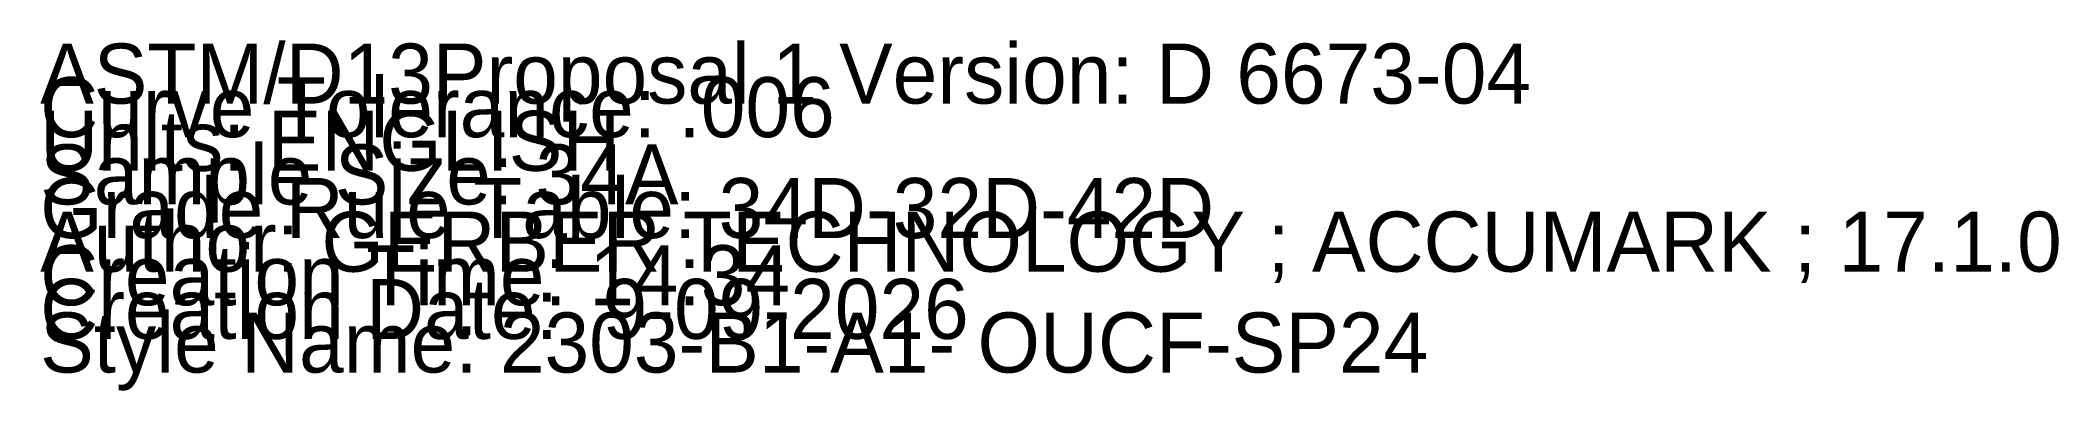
# Model space of a CAD drawing. Extents: x 0 to 34.3, y -0.1 to 10.
# Drawn here: x 0 to 8.4, y -0.08 to 1.38 of the extents above; entities outside this region: 1.
import ezdxf

# ---------------------------------------------------------------- set-up
doc = ezdxf.new("R2010")
doc.units = 0

# ---------------------------------------------------------------- blocks, each defined once
blk = doc.blocks.new('2303-B1-A1- OUCF-SP24_34A')
at = {"layer": '1'}
for points in [[(27.8501, 8.6775), (27.9074, 9.1109), (27.9297, 9.3465), (27.9487, 9.5678), (27.9569, 9.7518)], [(27.9569, 9.7518), (28.9402, 9.7518)], [(28.9402, 9.7518), (28.9481, 9.5305)], [(28.9481, 9.5305), (28.5583, 9.1103), (28.1221, 8.562)], [(28.1221, 8.562), (27.8501, 8.6775)]]:
    blk.add_lwpolyline(points, dxfattribs=at)
at = {"layer": '14'}
for points in [[(28.0759, 8.8833), (28.103, 9.0887), (28.1258, 9.3288), (28.1452, 9.555), (28.1539, 9.7518)], [(28.7431, 9.7518), (28.7464, 9.6604)], [(28.7464, 9.6604), (28.379, 9.2644), (28.0759, 8.8833)], [(28.7464, 9.6604), (28.7464, 9.6604)], [(28.0759, 8.8833), (28.0759, 8.8833)]]:
    blk.add_lwpolyline(points, dxfattribs=at)
at = {"layer": '2'}
for p in [(27.9569, 9.7518), (27.9569, 9.7518), (28.1539, 9.7518), (28.7431, 9.7518), (28.9402, 9.7518), (28.7464, 9.6604), (28.7464, 9.6604), (28.9481, 9.5305), (28.9481, 9.5305), (28.1218, 9.1425), (28.6727, 9.1425), (28.0759, 8.8833), (28.0759, 8.8833), (27.8501, 8.6775), (27.8501, 8.6775), (28.1221, 8.562), (28.1221, 8.562)]:
    blk.add_point(p, dxfattribs=at)
at = {"layer": '3'}
for p in [(27.9487, 9.5678), (28.1452, 9.555), (27.9297, 9.3465), (28.1258, 9.3288), (28.379, 9.2644), (27.9074, 9.1109), (28.103, 9.0887), (28.5583, 9.1103)]:
    blk.add_point(p, dxfattribs=at)
at = {"layer": '5'}
blk.add_line((28.1218, 9.1425), (28.6727, 9.1425), dxfattribs=at)
at = {"layer": '6'}
blk.add_line((27.9569, 9.7518), (28.9402, 9.7518), dxfattribs=at)
at = {"layer": '7'}
blk.add_line((28.1218, 9.1425), (28.6727, 9.1425), dxfattribs=at)
at = {"layer": '84'}
for points in [[(27.8501, 8.6775), (27.9074, 9.1109), (27.9297, 9.3465), (27.9487, 9.5678), (27.9569, 9.7518)], [(27.9569, 9.7518), (28.9402, 9.7518)], [(28.9402, 9.7518), (28.9481, 9.5305)], [(28.9481, 9.5305), (28.5583, 9.1103), (28.1221, 8.562)], [(28.1221, 8.562), (27.8501, 8.6775)]]:
    blk.add_lwpolyline(points, dxfattribs=at)
at = {"layer": '87'}
for points in [[(28.0759, 8.8833), (28.103, 9.0887), (28.1258, 9.3288), (28.1452, 9.555), (28.1539, 9.7518)], [(28.7431, 9.7518), (28.7464, 9.6604)], [(28.7464, 9.6604), (28.379, 9.2644), (28.0759, 8.8833)], [(28.7464, 9.6604), (28.7464, 9.6604)], [(28.0759, 8.8833), (28.0759, 8.8833)]]:
    blk.add_lwpolyline(points, dxfattribs=at)
at = {"layer": '1'}
for s, p in [('SIZE: 34A', (28.3991, 9.7169)), ('CATEGORY: OUCF', (28.3991, 9.5769)), ('ANNOTATION: CUT 1', (28.3991, 9.4369)), ('Quantity: 1,0', (28.3991, 9.2969)), ('Piece Name: 2303-B1-A1- OUCF-SP24', (28.3991, 9.1569))]:
    blk.add_text(s, height=0.25, dxfattribs=at).set_placement(p)

msp = doc.modelspace()

# ---------------------------------------------------------------- block references
at = {"layer": '1'}
msp.add_blockref('2303-B1-A1- OUCF-SP24_34A', (0, 0), dxfattribs=at)

# ---------------------------------------------------------------- texts
for s, p in [('ASTM/D13Proposal 1 Version: D 6673-04', (0, 1.12)), ('Curve Tolerance: .006', (0, 0.98)), ('Units: ENGLISH', (0, 0.84)), ('Sample Size: 34A', (0, 0.7)), ('Grade Rule Table: 34D-32D-42D', (0, 0.56)), ('Author: GERBER TECHNOLOGY ; ACCUMARK ; 17.1.0', (0, 0.42)), ('Creation Time: 14:34', (0, 0.28)), ('Creation Date:  9-09-2026', (0, 0.14)), ('Style Name: 2303-B1-A1- OUCF-SP24', (0, 0))]:
    msp.add_text(s, height=0.25, dxfattribs=at).set_placement(p)

doc.saveas('drawing.dxf')
